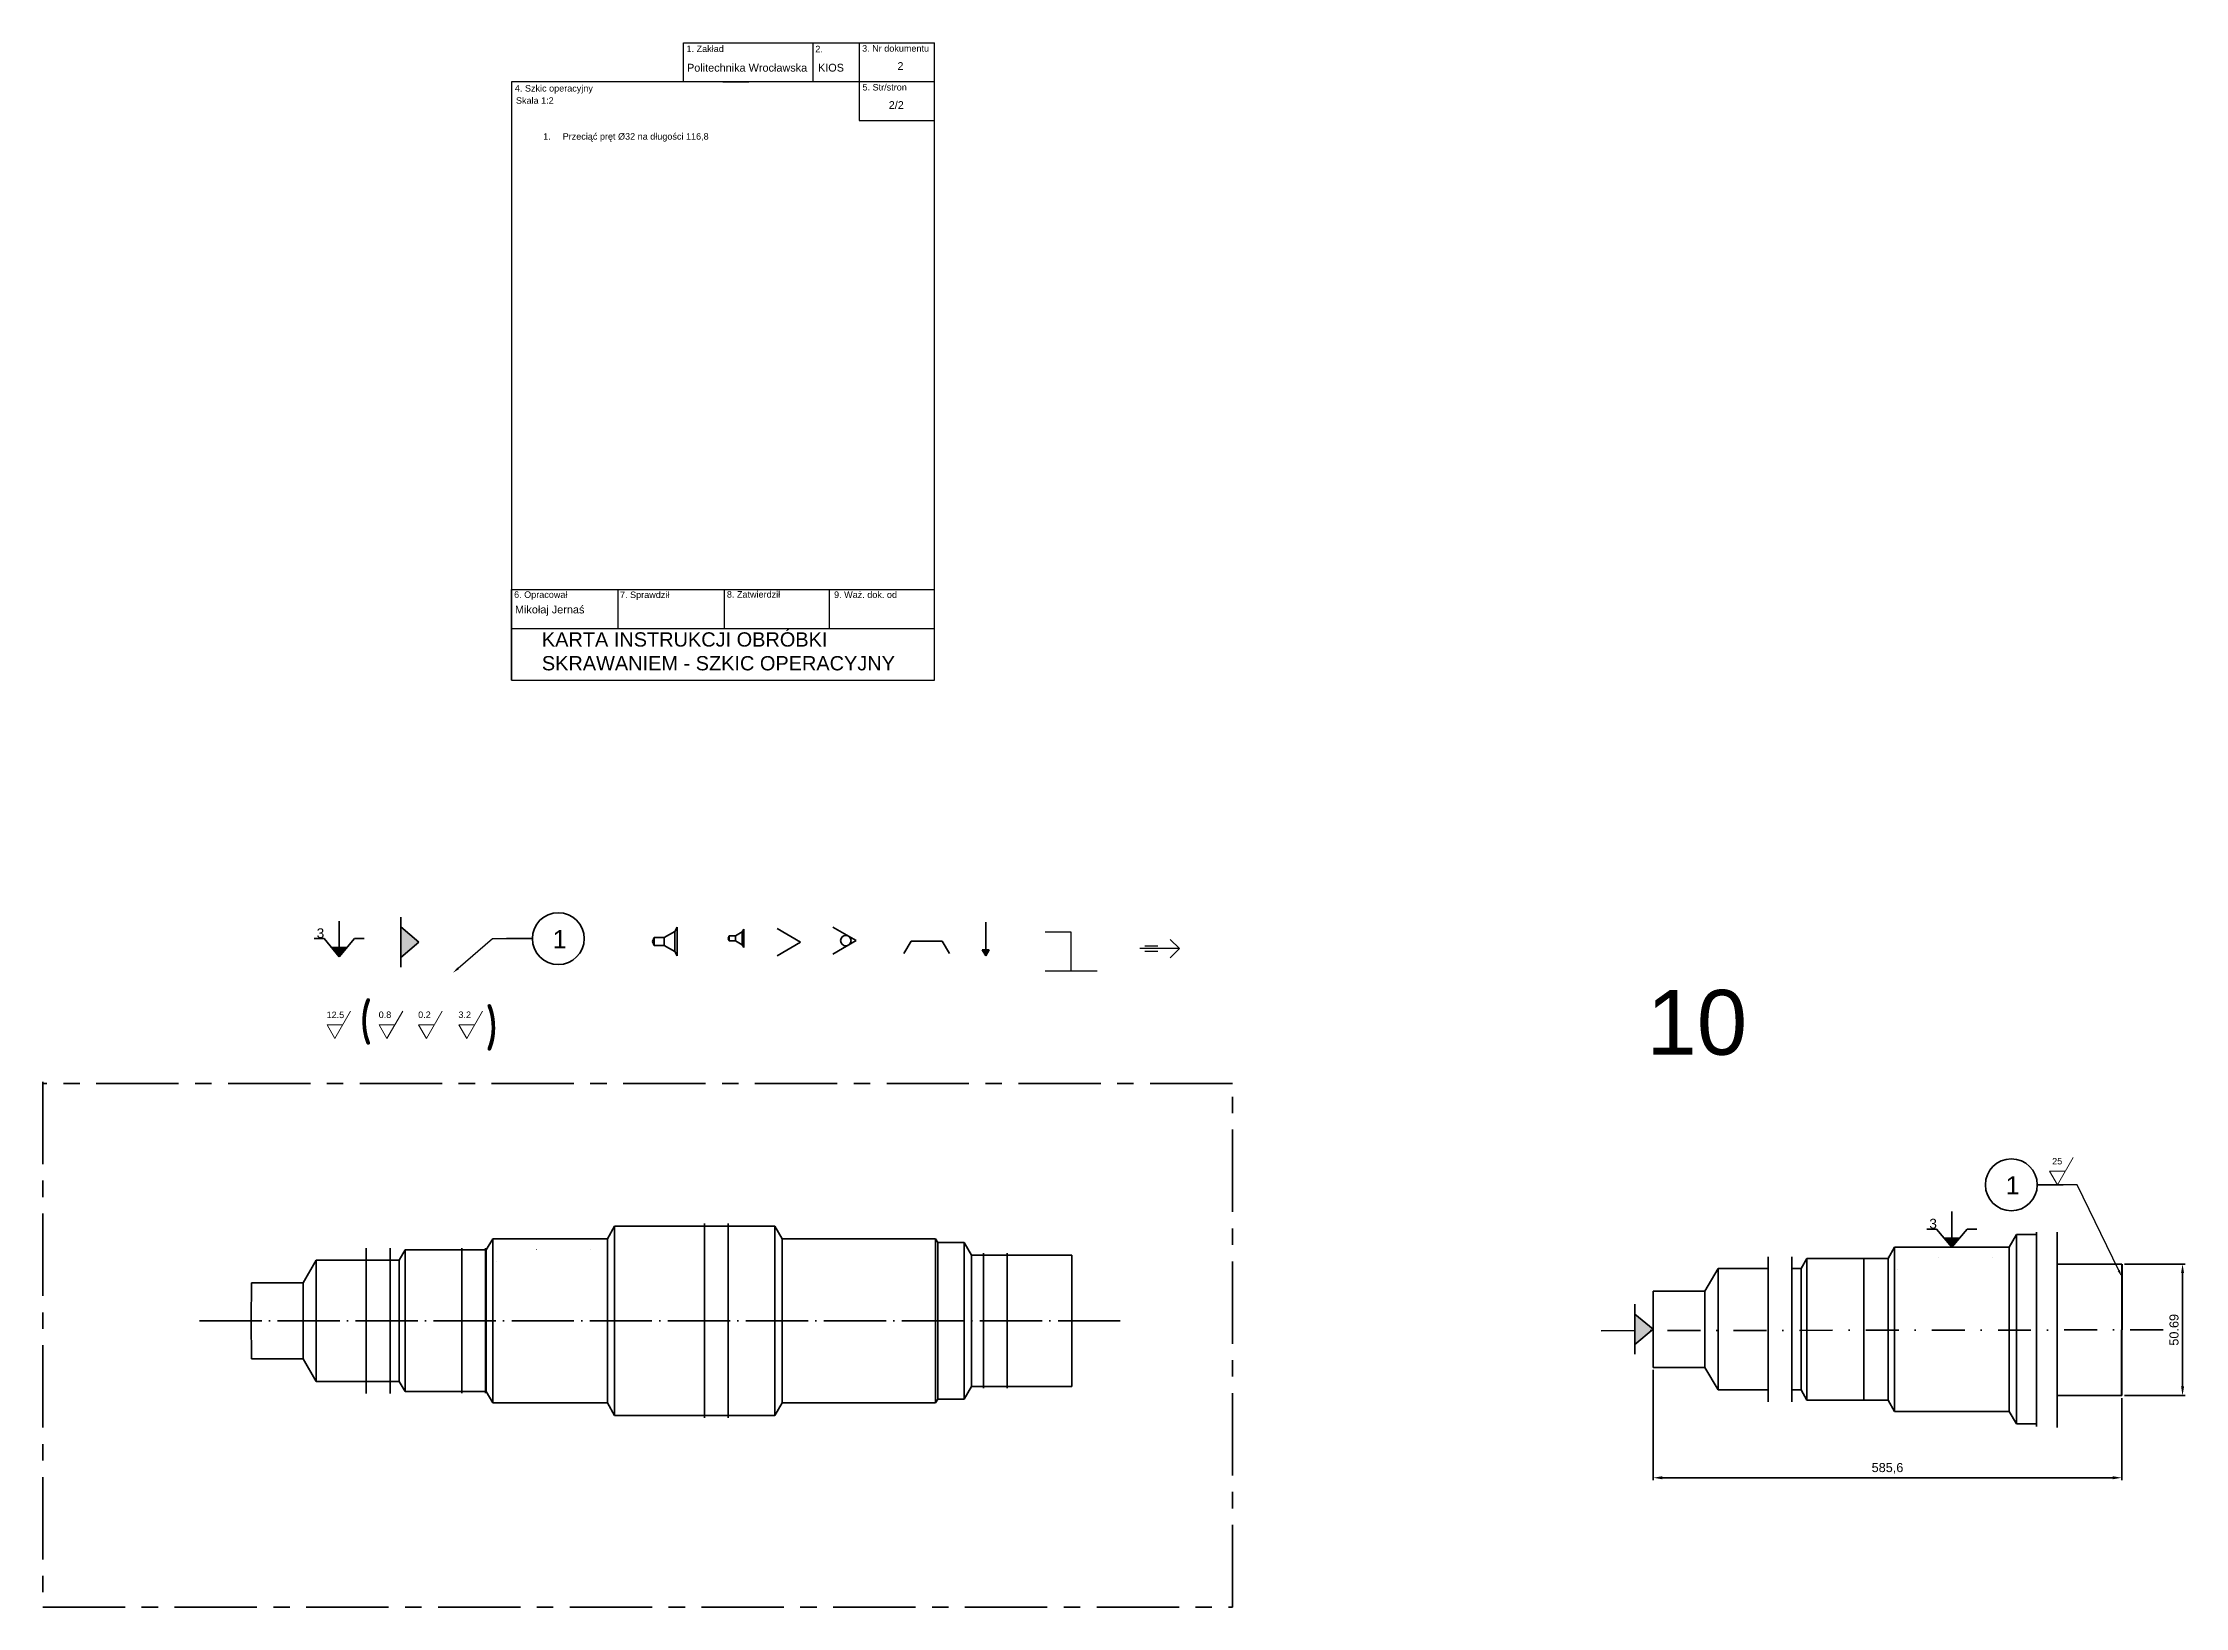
# Model space of a CAD drawing. Header units: millimetres. Extents: x 1335 to 6286, y 608 to 2939.
# Drawn here: x 1335 to 2162, y 2336 to 2939 of the extents above; entities that cross this region are included whole.
import ezdxf
from ezdxf import colors
from ezdxf.entities.mleader import LeaderData, LeaderLine
from ezdxf.enums import TextEntityAlignment as Align
from ezdxf.math import Vec2, Vec3

# ---------------------------------------------------------------- set-up
doc = ezdxf.new("R2010")
doc.units = ezdxf.units.MM
for name, pattern in [('ACAD_ISO04W100', [30, 24, -3, 0, -3]), ('CENTER', [50.8, 31.75, -6.35, 6.35, -6.35]), ('DASHDOT', [25.4, 12.7, -6.35, 0, -6.35])]:
    doc.linetypes.add(name, pattern=pattern)
for name, color, linetype, lineweight in [('01.1 CIĄG. Z PRZERWANIEM', 255, 'Amzigzag', 35), ('01.1 CIĄGŁA CIENKA', 255, 'Continuous', 35), ('01.2 CIĄGŁA GRUBA', 7, 'Continuous', 70), ('04.1 DŁ. K+K CIENKA', 255, 'DASHDOT', 35), ('odkuwka', 1, 'CENTER', 35), ('Przerywana', 7, 'ACAD_ISO04W100', 35)]:
    doc.layers.add(name, color=color, linetype=linetype, lineweight=lineweight)
doc.layers.add('Default', color=7, linetype='Continuous')
doc.styles.add('SEACAD_seiso_ttf', font='seiso.ttf')
doc.styles.get("Standard").update_dxf_attribs({"font": 'arial.ttf'})
doc.linetypes.add('Amzigzag', pattern='A,0.0001,[136,genltshp.shx,S=0.04,R=0,X=0,Y=0],-11', length=11.0001)
doc.dimstyles.new('AM_ISO$0', dxfattribs={"dimscale": 100, "dimtxt": 3.5, "dimasz": 3.5, "dimexe": 1, "dimexo": 1, "dimgap": 1.5, "dimtad": 1, "dimdsep": 46, "dimtxsty": 'Standard', "dimcen": 0, "dimclrd": 256, "dimclre": 256, "dimclrt": 2, "dimadec": 0, "dimazin": 2, "dimtp": 0.1, "dimtm": 0.1, "dimtfac": 0.71, "dimtmove": 0, "dimatfit": 3, "dimfxl": 1, "dimlwd": -1, "dimlwe": -1, "dimarcsym": 1})

# ---------------------------------------------------------------- blocks, each defined once
blk = doc.blocks.new('*D67')
at = {"layer": '01.1 CIĄGŁA CIENKA', "linetype": 'ByBlock', "transparency": 16777216}
for p, q in [((2138.15, 2467.89), (2161.58, 2467.89)), ((2160.58, 2464.39), (2160.58, 2420.7)), ((2138.15, 2417.2), (2161.58, 2417.2))]:
    blk.add_line(p, q, dxfattribs=at)
at = {"layer": '01.1 CIĄGŁA CIENKA', "transparency": 16777216}
for points in [[(2160, 2464.39), (2161.17, 2464.39), (2160.58, 2467.89)], [(2160, 2420.7), (2161.17, 2420.7), (2160.58, 2417.2)]]:
    blk.add_solid(points, dxfattribs=at)
at = {"layer": 'Defpoints', "color": 0, "transparency": 16777216}
for p in [(2137.15, 2467.89), (2137.15, 2417.2), (2160.58, 2417.2)]:
    blk.add_point(p, dxfattribs=at)
at = {"layer": '01.1 CIĄGŁA CIENKA', "color": 2, "transparency": 16777216, "insert": (2157.3, 2442.54), "char_height": 3.5, "attachment_point": 5, "rotation": 90}
blk.add_mtext('50.69', dxfattribs=at)
blk = doc.blocks.new('*D68')
at = {"layer": '01.1 CIĄGŁA CIENKA', "linetype": 'ByBlock', "transparency": 16777216}
for p, q in [((1956.44, 2427.07), (1956.44, 2384.5)), ((2137.15, 2416.2), (2137.15, 2384.5)), ((2133.65, 2385.5), (1959.94, 2385.5))]:
    blk.add_line(p, q, dxfattribs=at)
at = {"layer": '01.1 CIĄGŁA CIENKA', "transparency": 16777216}
for points in [[(1959.94, 2386.08), (1959.94, 2384.91), (1956.44, 2385.5)], [(2133.65, 2386.08), (2133.65, 2384.91), (2137.15, 2385.5)]]:
    blk.add_solid(points, dxfattribs=at)
at = {"layer": 'Defpoints', "color": 0, "transparency": 16777216}
for p in [(1956.44, 2428.07), (2137.15, 2417.2), (1956.44, 2385.5)]:
    blk.add_point(p, dxfattribs=at)
at = {"layer": '01.1 CIĄGŁA CIENKA', "color": 2, "transparency": 16777216, "insert": (2046.79, 2389.1), "char_height": 3.5, "attachment_point": 5}
blk.add_mtext('585,6', dxfattribs=at)

msp = doc.modelspace()

# ---------------------------------------------------------------- hatches: boundary and pattern name
at = {"layer": '01.1 CIĄGŁA CIENKA'}
h = msp.add_hatch(color=256, dxfattribs=at)
h.dxf.hatch_style = 1
h.paths.add_polyline_path([(1480.473, 2592.044), (1473.463, 2597.927), (1473.463, 2586.161)])
h = msp.add_hatch(color=256, dxfattribs=at)
h.dxf.hatch_style = 1
h.paths.add_polyline_path([(1452.67, 2589.915), (1449.728, 2589.915), (1449.728, 2586.41)])
h.paths.add_polyline_path([(1449.728, 2589.915), (1446.787, 2589.915), (1449.728, 2586.41)])
h = msp.add_hatch(color=256, dxfattribs=at)
h.dxf.hatch_style = 1
h.paths.add_polyline_path([(1700.355, 2589.044), (1699.036, 2589.044), (1699.036, 2586.76)])
h.paths.add_polyline_path([(1699.036, 2589.044), (1697.718, 2589.044), (1699.036, 2586.76)])
h = msp.add_hatch(color=256, dxfattribs=at)
h.dxf.hatch_style = 1
h.paths.add_polyline_path([(2074.572, 2477.898), (2071.631, 2477.898), (2071.631, 2474.393)])
h.paths.add_polyline_path([(2071.631, 2477.898), (2068.69, 2477.898), (2071.631, 2474.393)])
h = msp.add_hatch(color=256, dxfattribs=at)
h.dxf.hatch_style = 1
h.paths.add_polyline_path([(1956.418, 2442.743), (1949.407, 2448.626), (1949.407, 2436.86)])

# ---------------------------------------------------------------- linework, layer by layer
for p, q in [((1731.957, 2595.919), (1721.957, 2595.919)), ((1731.957, 2580.919), (1731.957, 2595.919)), ((1773.725, 2589.549), (1758.429, 2589.549)), ((1760.429, 2590.549), (1765.429, 2590.549)), ((1760.429, 2588.549), (1765.429, 2588.549)), ((1773.725, 2589.549), (1770.189, 2593.085)), ((1773.725, 2589.549), (1770.189, 2586.014)), ((1721.957, 2580.919), (1731.957, 2580.919)), ((1731.957, 2580.919), (1741.957, 2580.919))]:
    msp.add_line(p, q)
at = {"layer": '01.1 CIĄG. Z PRZERWANIEM'}
for p, q in [((1590.518, 2408.554), (1590.518, 2483.537)), ((1599.682, 2483.537), (1599.682, 2408.554)), ((2104.211, 2405.261), (2104.211, 2480.243)), ((2112.194, 2480.155), (2112.194, 2404.922)), ((1460.16, 2418.037), (1460.16, 2474.037)), ((1469.324, 2474.037), (1469.324, 2418.037)), ((1698.136, 2420.037), (1698.136, 2472.037)), ((1707.3, 2472.037), (1707.3, 2420.037)), ((2000.758, 2414.743), (2000.758, 2470.743)), ((2009.922, 2470.743), (2009.922, 2414.743))]:
    msp.add_line(p, q, dxfattribs=at)
at = {"layer": '01.1 CIĄGŁA CIENKA'}
for p, q in [((1449.728, 2586.41), (1449.728, 2600.172)), ((1473.463, 2582.411), (1473.463, 2601.677)), ((1473.463, 2597.927), (1480.473, 2592.044)), ((1575.064, 2593.872), (1579.094, 2596.199)), ((1579.094, 2596.199), (1580.054, 2597.862)), ((1579.094, 2588.396), (1579.094, 2596.199)), ((1580.054, 2597.862), (1580.054, 2586.733)), ((1599.712, 2593.488), (1600.093, 2594.488)), ((1600.093, 2594.488), (1602.593, 2594.488)), ((1600.093, 2594.488), (1600.093, 2593.488)), ((1602.593, 2594.488), (1605.133, 2595.955)), ((1602.593, 2594.488), (1602.593, 2592.488)), ((1605.133, 2595.955), (1605.723, 2596.977)), ((1605.133, 2595.955), (1605.133, 2591.022)), ((1605.723, 2596.977), (1605.723, 2590)), ((1627.649, 2592.03), (1618.622, 2597.241)), ((1649.082, 2592.61), (1640.055, 2597.821)), ((1699.036, 2599.76), (1699.036, 2586.76)), ((1440.096, 2593.421), (1443.846, 2593.421)), ((1443.846, 2593.421), (1449.728, 2586.41)), ((1452.67, 2589.915), (1446.787, 2589.915)), ((1455.611, 2593.421), (1449.728, 2586.41)), ((1459.361, 2593.421), (1455.611, 2593.421)), ((1473.463, 2586.161), (1480.473, 2592.044)), ((1514.191, 2593.397), (1524.191, 2593.397)), ((1570.564, 2592.297), (1571.164, 2593.872)), ((1571.164, 2590.722), (1570.564, 2592.297)), ((1571.164, 2592.297), (1571.164, 2593.872)), ((1571.164, 2593.872), (1575.064, 2593.872)), ((1571.164, 2593.872), (1571.164, 2590.722)), ((1571.164, 2592.297), (1571.164, 2590.722)), ((1571.164, 2590.722), (1575.064, 2590.722)), ((1575.064, 2593.872), (1575.064, 2590.722)), ((1575.064, 2590.722), (1579.094, 2588.396)), ((1579.094, 2588.396), (1580.054, 2586.733)), ((1580.054, 2586.733), (1579.094, 2588.396)), ((1599.712, 2593.488), (1600.093, 2592.488)), ((1600.093, 2592.488), (1600.093, 2593.488)), ((1600.093, 2592.488), (1602.593, 2592.488)), ((1602.593, 2592.488), (1605.133, 2591.022)), ((1605.133, 2591.022), (1605.723, 2590)), ((1627.649, 2592.03), (1618.622, 2586.818)), ((1649.082, 2592.61), (1640.055, 2587.398)), ((1670.263, 2592.411), (1667.513, 2587.647)), ((1670.263, 2592.411), (1682.263, 2592.411)), ((1682.263, 2592.411), (1685.014, 2587.647)), ((1699.036, 2586.76), (1697.718, 2589.044)), ((1700.355, 2589.044), (1697.718, 2589.044)), ((1699.036, 2586.76), (1700.355, 2589.044)), ((2104.524, 2498.444), (2114.524, 2498.444)), ((2071.631, 2474.393), (2071.631, 2488.155)), ((1555.915, 2482.537), (1553.152, 2477.687)), ((1555.915, 2482.537), (1609.682, 2482.537)), ((1555.915, 2482.537), (1555.915, 2446.037)), ((1609.682, 2482.537), (1617.682, 2482.537)), ((1617.682, 2482.537), (1617.682, 2446.037)), ((1617.682, 2482.537), (1620.495, 2477.687)), ((2061.998, 2481.404), (2065.748, 2481.404)), ((2065.748, 2481.404), (2071.631, 2474.393)), ((2077.514, 2481.404), (2071.631, 2474.393)), ((2081.264, 2481.404), (2077.514, 2481.404)), ((2096.512, 2479.243), (2093.75, 2474.393)), ((2096.512, 2479.243), (2104.211, 2479.243)), ((2096.512, 2479.243), (2096.512, 2442.743)), ((1475.138, 2473.322), (1472.883, 2469.442)), ((1475.138, 2473.322), (1506.445, 2473.322)), ((1475.138, 2473.322), (1475.138, 2446.037)), ((1497.009, 2418.045), (1497.009, 2474.045)), ((1506.173, 2474.045), (1506.173, 2418.045)), ((1506.173, 2474.045), (1506.173, 2474.045)), ((1506.173, 2474.045), (1506.173, 2474.045)), ((1506.173, 2474.045), (1506.173, 2466.269)), ((1508.915, 2477.687), (1506.445, 2473.322)), ((1506.445, 2473.322), (1506.445, 2446.032)), ((1508.915, 2477.687), (1553.152, 2477.687)), ((1508.915, 2477.687), (1508.915, 2446.037)), ((1553.152, 2477.687), (1553.152, 2446.037)), ((1626.783, 2477.687), (1620.495, 2477.687)), ((1620.495, 2477.687), (1620.495, 2446.037)), ((1626.783, 2477.687), (1671.682, 2477.687)), ((1671.682, 2477.687), (1679.682, 2477.687)), ((1679.682, 2477.687), (1680.519, 2476.232)), ((1679.682, 2477.687), (1679.682, 2446.037)), ((1680.519, 2476.232), (1690.682, 2476.232)), ((1680.519, 2476.232), (1680.519, 2446.037)), ((1690.682, 2476.232), (1690.682, 2471.232)), ((1690.682, 2476.232), (1693.512, 2471.382)), ((1690.682, 2471.232), (1690.682, 2446.037)), ((1732.254, 2471.382), (1693.512, 2471.382)), ((1693.512, 2471.382), (1693.512, 2420.692)), ((1732.254, 2471.382), (1732.254, 2446.037)), ((2046.77, 2470.752), (2046.77, 2470.752)), ((2046.77, 2470.752), (2046.77, 2470.752)), ((2049.512, 2474.393), (2047.043, 2470.028)), ((2049.512, 2474.393), (2093.75, 2474.393)), ((2049.512, 2474.393), (2049.512, 2442.743)), ((2074.572, 2477.898), (2068.69, 2477.898)), ((2093.75, 2474.393), (2093.75, 2442.743)), ((1440.847, 2469.442), (1435.755, 2460.712)), ((1440.847, 2469.442), (1472.883, 2469.442)), ((1440.847, 2469.442), (1440.847, 2446.037)), ((1472.883, 2469.442), (1472.883, 2446.037)), ((1981.444, 2466.148), (1976.352, 2457.418)), ((1981.444, 2466.148), (2000.758, 2466.148)), ((1981.444, 2466.148), (1981.444, 2442.743)), ((2009.922, 2466.148), (2013.481, 2466.148)), ((2015.735, 2470.028), (2013.481, 2466.148)), ((2013.481, 2466.148), (2013.481, 2442.743)), ((2015.735, 2470.028), (2047.043, 2470.028)), ((2015.735, 2470.028), (2015.735, 2442.743)), ((2037.606, 2415.458), (2037.606, 2470.028)), ((2047.043, 2470.028), (2047.043, 2442.739)), ((2137.148, 2467.885), (2112.194, 2467.885)), ((1415.843, 2460.712), (1415.82, 2446.037)), ((1415.843, 2460.712), (1435.755, 2460.712)), ((1435.755, 2460.712), (1435.755, 2446.026)), ((1956.44, 2457.418), (1956.418, 2442.743)), ((1956.44, 2457.418), (1976.352, 2457.418)), ((1976.352, 2457.418), (1976.352, 2442.732)), ((1415.843, 2431.362), (1415.82, 2446.037)), ((1435.755, 2431.362), (1435.755, 2446.047)), ((1440.847, 2422.632), (1440.847, 2446.037)), ((1472.883, 2422.632), (1472.883, 2446.037)), ((1475.138, 2418.752), (1475.138, 2446.037)), ((1506.445, 2418.752), (1506.445, 2446.041)), ((1508.915, 2414.387), (1508.915, 2446.037)), ((1553.152, 2414.387), (1553.152, 2446.037)), ((1555.915, 2409.537), (1555.915, 2446.037)), ((1617.682, 2409.537), (1617.682, 2446.037)), ((1620.495, 2414.387), (1620.495, 2446.037)), ((1679.682, 2414.387), (1679.682, 2446.037)), ((1680.519, 2415.842), (1680.519, 2446.037)), ((1690.682, 2420.842), (1690.682, 2446.037)), ((1732.254, 2420.692), (1732.254, 2446.037)), ((1949.407, 2433.11), (1949.407, 2452.376)), ((1949.407, 2448.626), (1956.418, 2442.743)), ((1949.407, 2436.86), (1956.418, 2442.743)), ((1956.44, 2428.068), (1956.418, 2442.743)), ((1976.352, 2428.068), (1976.352, 2442.754)), ((1981.444, 2419.338), (1981.444, 2442.743)), ((2013.481, 2419.338), (2013.481, 2442.743)), ((2015.735, 2415.458), (2015.735, 2442.743)), ((2047.043, 2415.458), (2047.043, 2442.747)), ((2049.512, 2411.093), (2049.512, 2442.743)), ((2093.75, 2411.093), (2093.75, 2442.743)), ((2096.512, 2406.243), (2096.512, 2442.743)), ((1415.843, 2431.362), (1435.755, 2431.362)), ((1440.847, 2422.632), (1435.755, 2431.362)), ((1440.847, 2422.632), (1472.883, 2422.632)), ((1475.138, 2418.752), (1472.883, 2422.632)), ((1690.682, 2415.842), (1690.682, 2420.842)), ((1690.682, 2415.842), (1693.512, 2420.692)), ((1732.254, 2420.692), (1693.512, 2420.692)), ((1956.44, 2428.068), (1976.352, 2428.068)), ((1981.444, 2419.338), (1976.352, 2428.068)), ((1475.138, 2418.752), (1506.445, 2418.752)), ((1508.915, 2414.387), (1506.445, 2418.752)), ((1508.915, 2414.387), (1553.152, 2414.387)), ((1555.915, 2409.537), (1553.152, 2414.387)), ((1617.682, 2409.537), (1620.495, 2414.387)), ((1626.783, 2414.387), (1620.495, 2414.387)), ((1626.783, 2414.387), (1671.682, 2414.387)), ((1671.682, 2414.387), (1679.682, 2414.387)), ((1679.682, 2414.387), (1680.519, 2415.842)), ((1680.519, 2415.842), (1690.682, 2415.842)), ((1981.444, 2419.338), (2000.758, 2419.338)), ((2009.922, 2419.338), (2013.481, 2419.338)), ((2015.735, 2415.458), (2013.481, 2419.338)), ((2015.735, 2415.458), (2047.043, 2415.458)), ((2049.512, 2411.093), (2047.043, 2415.458)), ((2137.148, 2417.195), (2112.194, 2417.195)), ((1555.915, 2409.537), (1609.682, 2409.537)), ((1609.682, 2409.537), (1617.682, 2409.537)), ((2049.512, 2411.093), (2093.75, 2411.093)), ((2096.512, 2406.243), (2093.75, 2411.093)), ((2096.512, 2406.243), (2104.211, 2406.243))]:
    msp.add_line(p, q, dxfattribs=at)
at = {"layer": '01.1 CIĄGŁA CIENKA', "linetype": 'Continuous', "lineweight": 20}
for p, q in [((1448.045, 2554.875), (1454.107, 2565.375)), ((1448.045, 2554.875), (1454.107, 2565.375)), ((1468.137, 2554.913), (1474.199, 2565.413)), ((1483.366, 2554.913), (1489.428, 2565.413)), ((1498.894, 2554.913), (1504.957, 2565.413)), ((1498.894, 2554.913), (1504.957, 2565.413)), ((1445.014, 2560.125), (1448.045, 2554.875)), ((1451.076, 2560.125), (1445.014, 2560.125)), ((1445.014, 2560.125), (1448.045, 2554.875)), ((1451.076, 2560.125), (1445.014, 2560.125)), ((1465.106, 2560.163), (1468.137, 2554.913)), ((1465.106, 2560.163), (1468.137, 2554.913)), ((1471.168, 2560.163), (1465.106, 2560.163)), ((1480.335, 2560.163), (1483.366, 2554.913)), ((1486.397, 2560.163), (1480.335, 2560.163)), ((1495.863, 2560.163), (1498.894, 2554.913)), ((1501.926, 2560.163), (1495.863, 2560.163)), ((1495.863, 2560.163), (1498.894, 2554.913)), ((1501.926, 2560.163), (1495.863, 2560.163)), ((2109.302, 2503.694), (2112.333, 2498.444)), ((2115.364, 2503.694), (2109.302, 2503.694)), ((2109.302, 2503.694), (2112.333, 2498.444)), ((2115.364, 2503.694), (2109.302, 2503.694)), ((2112.333, 2498.444), (2118.395, 2508.944)), ((2112.333, 2498.444), (2118.395, 2508.944))]:
    msp.add_line(p, q, dxfattribs=at)
at = {"layer": '01.1 CIĄGŁA CIENKA', "ltscale": 0.2}
for p, q in [((1679.682, 2472.037), (1679.682, 2446.037)), ((1497.009, 2469.045), (1497.009, 2469.045)), ((2037.606, 2465.752), (2037.606, 2465.752)), ((1679.682, 2420.037), (1679.682, 2446.037))]:
    msp.add_line(p, q, dxfattribs=at)
at = {"layer": '01.1 CIĄGŁA CIENKA', "color": 136, "linetype": 'Continuous', "lineweight": 20, "ltscale": 0.2, "true_color": 0x008080}
for points in [[(1525.734, 2473.545), (1525.726, 2473.545)], [(1546.747, 2473.545), (1546.738, 2473.545)], [(2066.332, 2470.252), (2066.324, 2470.252)], [(2087.344, 2470.252), (2087.336, 2470.252)], [(1510.229, 2469.045), (1510.22, 2469.045)], [(2050.826, 2465.752), (2050.818, 2465.752)]]:
    msp.add_lwpolyline(points, dxfattribs=at)
at = {"layer": '01.1 CIĄGŁA CIENKA'}
for centre, radius in [((1534.191, 2593.397), 10), ((1645.082, 2592.61), 2), ((2094.524, 2498.451), 10)]:
    msp.add_circle(centre, radius, dxfattribs=at)
at = {"layer": '01.2 CIĄGŁA GRUBA'}
for p in [(2137.148, 2467.885), (2137.148, 2417.195)]:
    msp.add_line(p, (2137.148, 2442.54), dxfattribs=at)
at = {"layer": '04.1 DŁ. K+K CIENKA'}
msp.add_line((1936.419, 2442.205), (2157.148, 2442.54), dxfattribs=at)
at = {"layer": 'Default'}
for p, q in [((1582.424, 2923.824), (1582.424, 2938.824)), ((1582.424, 2938.824), (1586.264, 2938.824)), ((1586.264, 2938.824), (1607.696, 2938.824)), ((1607.696, 2938.824), (1679.289, 2938.824)), ((1632.304, 2938.824), (1632.304, 2923.824)), ((1650.201, 2938.824), (1650.201, 2923.824)), ((1679.289, 2923.824), (1679.289, 2938.824)), ((1679.289, 2923.824), (1516.103, 2923.824)), ((1516.103, 2923.824), (1516.103, 2693.032)), ((1597.696, 2923.824), (1607.696, 2923.824)), ((1650.201, 2923.824), (1650.201, 2908.824)), ((1679.289, 2693.032), (1679.289, 2923.824)), ((1650.201, 2908.824), (1679.289, 2908.824)), ((1516.103, 2713.032), (1516.103, 2728.032)), ((1516.103, 2728.032), (1679.289, 2728.032)), ((1557.103, 2728.032), (1557.103, 2713.032)), ((1598.103, 2728.032), (1598.103, 2713.032)), ((1638.696, 2728.032), (1638.696, 2713.032)), ((1516.103, 2693.032), (1516.103, 2713.032)), ((1516.103, 2713.032), (1679.289, 2713.032)), ((1516.103, 2693.032), (1679.289, 2693.032))]:
    msp.add_line(p, q, dxfattribs=at)
at = {"layer": 'odkuwka'}
for p, q in [((1335.421, 2538.163), (1335.421, 2335.591)), ((1794.183, 2537.497), (1335.421, 2537.497)), ((1794.183, 2335.591), (1794.183, 2537.497)), ((1335.421, 2335.591), (1794.183, 2335.591))]:
    msp.add_line(p, q, dxfattribs=at)
at = {"layer": 'Przerywana'}
msp.add_line((1395.82, 2446.037), (1752.254, 2446.037), dxfattribs=at)

# ---------------------------------------------------------------- texts
at = {"layer": '01.1 CIĄGŁA CIENKA', "color": 7, "linetype": 'Continuous', "style": 'SEACAD_seiso_ttf'}
msp.add_text('(', height=14.939, dxfattribs=at).set_placement((1457.305, 2568.89), align=Align.TOP_LEFT)
at = {"layer": '01.1 CIĄGŁA CIENKA', "attachment_point": 1}
for s, width, gutter_width, insert, char_height in [('3', 9.52863, 1, (1441.026, 2597.369), 3.75), ('1', 6.92921, 1, (1532.015, 2596.682), 7), ('12.5', 6.23728, 12.5, (1444.839, 2565.245), 2.5), ('0.8', 6.23728, 12.5, (1464.931, 2565.283), 2.5), ('0.2', 6.23728, 12.5, (1480.16, 2565.283), 2.5), ('3.2', 6.23728, 12.5, (1495.688, 2565.283), 2.5), ('25', 6.23728, 12.5, (2110.296, 2508.814), 2.5), ('1', 6.92921, 1, (2092.348, 2501.736), 7), ('3', 9.52863, 1, (2062.929, 2485.352), 3.75)]:
    msp.add_mtext_dynamic_manual_height_columns(s, width=width, gutter_width=gutter_width, heights=[0], dxfattribs=dict(at, insert=insert, char_height=char_height))
at = {"layer": 'Default', "color": 7, "linetype": 'Continuous', "style": 'SEACAD_seiso_ttf'}
msp.add_text('(', height=14.939, rotation=180, dxfattribs=at).set_placement((1511.192, 2551.733), align=Align.TOP_LEFT)
at = {"layer": 'Default', "attachment_point": 1}
for s, width, heights, insert, char_height in [('1. Zakład', 23.43622, [6.501], (1583.661, 2937.8), 2.5), ('2.', 23.43622, [6.501], (1633.316, 2937.7), 2.5), ('3. Nr dokumentu', 31.85449, [7.043], (1651.362, 2937.934), 2.5), ('Politechnika Wrocławska', 51.87466, [5.184], (1583.846, 2930.737), 3), ('KIOS', 51.87466, [5.184], (1634.352, 2930.744), 3), ('     2', 51.87466, [5.184], (1659.167, 2931.387), 3), ('4. Szkic operacyjny', 31.85449, [7.043], (1517.458, 2922.541), 2.5), ('Skala 1:2 ', 31.85449, [7.043], (1517.87, 2917.827), 2.5), ('5. Str/stron', 31.85449, [7.043], (1651.517, 2922.95), 2.5), ('     2/2', 51.87466, [5.184], (1655.796, 2916.336), 3), ('\\pi-7.5,l10,t10;1.^IPrzeciąć pręt Ø32 na długości 116,8', 92.72354, [7.784], (1525.887, 2903.994), 2.5), ('6. Opracował', 23.43622, [6.501], (1517.151, 2727.305), 2.5), ('7. Sprawdził', 23.43622, [6.501], (1558.003, 2727.234), 2.5), ('8. Zatwierdził', 23.43622, [6.501], (1599.203, 2727.385), 2.5), ('9. Waż. dok. od', 26.11798, [4.671], (1640.549, 2727.275), 2.5), ('Mikołaj Jernaś', 51.87466, [5.184], (1517.487, 2721.8), 3), ('KARTA INSTRUKCJI OBRÓBKI SKRAWANIEM - SZKIC OPERACYJNY', 163.18648, [0], (1527.859, 2711.512), 5.5)]:
    msp.add_mtext_dynamic_manual_height_columns(s, width=width, gutter_width=12.5, heights=heights, dxfattribs=dict(at, insert=insert, char_height=char_height))
at = {"layer": 'odkuwka', "insert": (1953.84, 2573.605), "char_height": 25, "attachment_point": 1}
msp.add_mtext_dynamic_manual_height_columns('10', width=57.69407, gutter_width=1, heights=[0], dxfattribs=at)

# ---------------------------------------------------------------- dimensions: what is measured, and where the dimension line sits
at = {"layer": '01.1 CIĄGŁA CIENKA'}
dim = msp.add_linear_dim(base=(2160.582, 2417.195), p1=(2137.148, 2467.885), p2=(2137.148, 2417.195), angle=90, dimstyle='AM_ISO$0', override={"dimscale": 1, "dimtdec": 3}, dxfattribs=at)
dim.commit()
dim.dimension.update_dxf_attribs({"geometry": '*D67', "text_midpoint": (2157.295, 2442.54)})
dim = msp.add_linear_dim(base=(1956.44, 2385.495), p1=(2137.148, 2417.195), p2=(1956.44, 2428.068), text='585,6', dimstyle='AM_ISO$0', override={"dimscale": 1, "dimtdec": 3}, dxfattribs=at)
dim.commit()
dim.dimension.update_dxf_attribs({"geometry": '*D68', "text_midpoint": (2046.794, 2389.099)})

# ---------------------------------------------------------------- leaders
ml = msp.add_multileader_mtext('Standard', dxfattribs=at)
ml.set_content('', color=256)
ml.set_leader_properties()
ml.build(insert=Vec2(0, 0))
ml.multileader.update_dxf_attribs({"dogleg_length": 0.36, "arrow_head_size": 2.7, "scale": 15})
ctx = ml.context
ctx.base_point, ctx.scale, ctx.char_height, ctx.arrow_head_size, ctx.landing_gap_size, ctx.plane_origin = Vec3(1514.191, 2593.397), 15, 2.7, 2.7, 1.35, Vec3(1493.529, 2580.17)
notes = []
notes.append((ctx, [(0, (1, 1, 0), (1508.791, 2593.397), (1, 0), 5.4, [(0, [(1493.529, 2580.17)], 0, [])])]))
ctx.mtext.insert, ctx.mtext.flow_direction = Vec3(1515.541, 2594.747), 5
ml = msp.add_multileader_mtext('Standard', dxfattribs=at)
ml.set_content('', color=256)
ml.set_leader_properties()
ml.build(insert=Vec2(0, 0))
ml.multileader.update_dxf_attribs({"dogleg_length": 0.36, "arrow_head_size": 2.7, "scale": 15})
ctx = ml.context
ctx.base_point, ctx.scale, ctx.char_height, ctx.arrow_head_size, ctx.landing_gap_size, ctx.plane_origin = Vec3(2111.824, 2498.444), 15, 2.7, 2.7, 1.35, Vec3(2137.148, 2462.973)
ctx.text_align_type = 2
notes.append((ctx, [(1, (1, 1, 0), (2119.924, 2498.444), (-1, 0), 5.4, [(0, [(2137.148, 2462.973)], 0, [])])]))
ctx.mtext.insert, ctx.mtext.alignment, ctx.mtext.flow_direction = Vec3(2113.174, 2499.794), 3, 5
for ctx, leaders in notes:
    for number, flags, end, landing, length, lines in leaders:
        leader = LeaderData()
        leader.index, (leader.has_last_leader_line, leader.has_dogleg_vector, leader.attachment_direction) = number, flags
        leader.last_leader_point, leader.dogleg_vector, leader.dogleg_length = Vec3(end), Vec3(landing), length
        for number, points, colour, breaks in lines:
            line = LeaderLine()
            line.index, line.vertices, line.color, line.breaks = number, Vec3.list(points), colors.encode_raw_color(colour), breaks
            leader.lines.append(line)
        ctx.leaders.append(leader)

doc.saveas('drawing.dxf')
